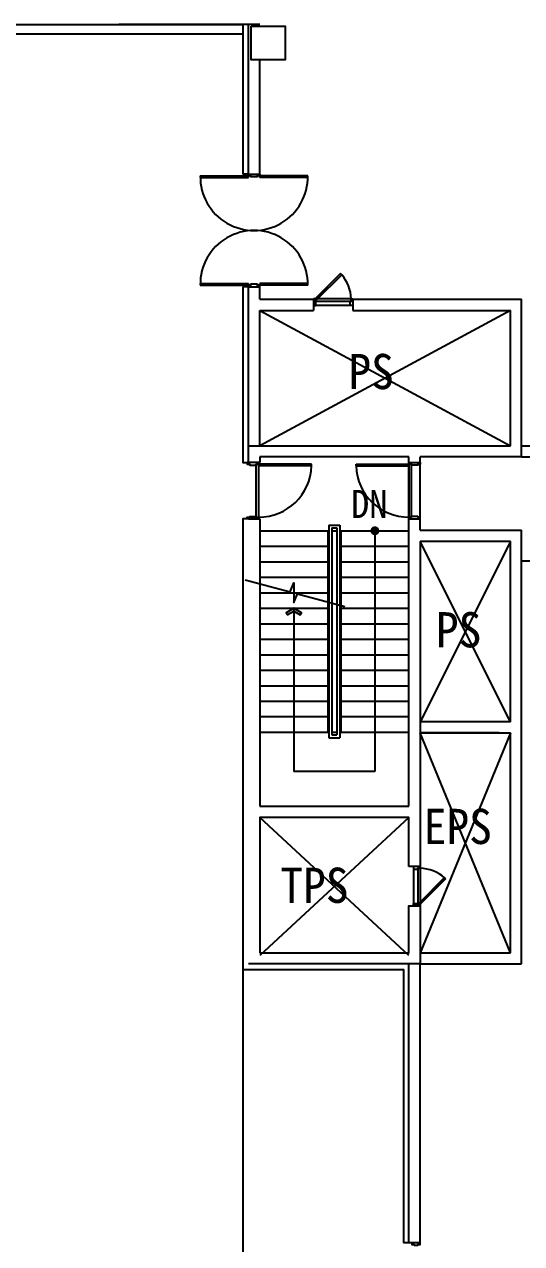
# Model space of a CAD drawing. Header units: millimetres. Extents: x 592430 to 684586, y -483905 to -416366.
# Drawn here: x 607205 to 616033, y -449123 to -427479 of the extents above; entities that cross this region are included whole.
import ezdxf
from ezdxf.enums import TextEntityAlignment as Align

# ---------------------------------------------------------------- set-up
doc = ezdxf.new("R2010")
doc.units = ezdxf.units.MM
doc.header["$LTSCALE"] = 500
doc.layers.add('ARCH', color=9, linetype='Continuous')
doc.layers.add('arch-col', color=9, linetype='Continuous')
doc.styles.add('돋움', font='')
doc.styles.get('돋움').set_extended_font_data('DotumChe')

msp = doc.modelspace()

# ---------------------------------------------------------------- hatches: boundary and pattern name
at = {"layer": 'ARCH'}
h = msp.add_hatch(color=256, dxfattribs=at)
edge = h.paths.add_edge_path()
edge.add_arc((613427.8, -436468.5), 80, -90, 90)
edge.add_arc((613427.8, -436468.5), 80, 90, 270)
h = msp.add_hatch(color=256, dxfattribs=at)
edge = h.paths.add_edge_path()
edge.add_arc((613427.8, -436468.5), 80, -90, 90)
edge.add_arc((613427.8, -436468.5), 80, 90, 270)
h = msp.add_hatch(color=256, dxfattribs=at)
edge = h.paths.add_edge_path()
edge.add_arc((613427.8, -436468.5), 80, -90, 90)
edge.add_arc((613427.8, -436468.5), 80, 90, 270)
h = msp.add_hatch(color=256, dxfattribs=at)
edge = h.paths.add_edge_path()
edge.add_arc((613427.8, -436468.5), 80, -90, 90)
edge.add_arc((613427.8, -436468.5), 80, 90, 270)
h = msp.add_hatch(color=9, dxfattribs=at)
edge = h.paths.add_edge_path()
edge.add_arc((613427.8, -436468.5), 80, -90, 90)
edge.add_arc((613427.8, -436468.5), 80, 90, 270)
h = msp.add_hatch(color=9, dxfattribs=at)
edge = h.paths.add_edge_path()
edge.add_arc((613427.8, -436468.5), 80, -90, 90)
edge.add_arc((613427.8, -436468.5), 80, 90, 270)
for color in [256, 256, 256, 256, 9, 9]:
    msp.add_hatch(color=color, dxfattribs=at).paths.add_polyline_path([(611850.1, -437923), (611872.3, -437961.4), (611987.8, -437894.8), (612103.2, -437961.4), (612125.5, -437923), (611987.8, -437843.5)])

# ---------------------------------------------------------------- linework, layer by layer
for p, q in [((599757, -427478.6), (611083.4, -427478.6)), ((611382.8, -427478.6), (608883.8, -427478.6)), ((611382.8, -427478.6), (609614.7, -427478.6)), ((609614.7, -427478.6), (611083.4, -427478.6)), ((611382.8, -427478.6), (609614.7, -427478.6)), ((609614.7, -427478.6), (611083.4, -427478.6)), ((611182.8, -430137.6), (611182.8, -427478.6)), ((611182.8, -430137.6), (611182.8, -427478.6)), ((611182.8, -430137.6), (611182.8, -427478.6)), ((611182.8, -430137.6), (611182.8, -427478.6)), ((611382.8, -430137.6), (611382.8, -428108.4)), ((611382.8, -430137.6), (611382.8, -428108.4)), ((611382.8, -430137.6), (611382.8, -428108.4)), ((611382.8, -430137.6), (611382.8, -428108.4)), ((610327.9, -430167.6), (611182.8, -430167.6)), ((610327.9, -430167.6), (611182.8, -430167.6)), ((610327.9, -430167.6), (611182.8, -430167.6)), ((610327.9, -430167.6), (611182.8, -430167.6)), ((610327.9, -430167.6), (611182.8, -430167.6)), ((610327.9, -430167.6), (611182.8, -430167.6)), ((610327.9, -430197.5), (611182.8, -430197.5)), ((610327.9, -430197.5), (611182.8, -430197.5)), ((610327.9, -430197.5), (611182.8, -430197.5)), ((610327.9, -430197.5), (611182.8, -430197.5)), ((610327.9, -430197.5), (611182.8, -430197.5)), ((610327.9, -430197.5), (611182.8, -430197.5)), ((611182.8, -430137.6), (611082.7, -430137.6)), ((611182.8, -430137.6), (611082.7, -430137.6)), ((611182.8, -430137.6), (611082.7, -430137.6)), ((611182.8, -430137.6), (611082.7, -430137.6)), ((611182.8, -430137.6), (611382.8, -430137.6)), ((611182.8, -430137.6), (611382.8, -430137.6)), ((611182.8, -430137.6), (611382.8, -430137.6)), ((611182.8, -430137.6), (611382.8, -430137.6)), ((611182.8, -430197.5), (611182.8, -430167.6)), ((611182.8, -430197.5), (611182.8, -430167.6)), ((611182.8, -430197.5), (611182.8, -430167.6)), ((611182.8, -430197.5), (611182.8, -430167.6)), ((611382.8, -430197.5), (611382.8, -430167.6)), ((612237.6, -430167.6), (611382.8, -430167.6)), ((611382.8, -430197.5), (611382.8, -430167.6)), ((612237.6, -430167.6), (611382.8, -430167.6)), ((611382.8, -430197.5), (611382.8, -430167.6)), ((612237.6, -430167.6), (611382.8, -430167.6)), ((611382.8, -430197.5), (611382.8, -430167.6)), ((612237.6, -430167.6), (611382.8, -430167.6)), ((612237.6, -430197.5), (611382.8, -430197.5)), ((612237.6, -430197.5), (611382.8, -430197.5)), ((612237.6, -430197.5), (611382.8, -430197.5)), ((612237.6, -430197.5), (611382.8, -430197.5)), ((612818.3, -431900.8), (612366.6, -432351.5)), ((612818.3, -431900.8), (612366.6, -432351.5)), ((612839.6, -431922.1), (612387.9, -432372.8)), ((612839.6, -431922.1), (612387.9, -432372.8)), ((612839.6, -431922.1), (612818.3, -431900.8)), ((612839.6, -431922.1), (612818.3, -431900.8)), ((610327.9, -432077.6), (611182.8, -432077.6)), ((610327.9, -432077.6), (611182.8, -432077.6)), ((610327.9, -432077.6), (611182.8, -432077.6)), ((610327.9, -432077.6), (611182.8, -432077.6)), ((610327.9, -432077.6), (611182.8, -432077.6)), ((610327.9, -432077.6), (611182.8, -432077.6)), ((610327.9, -432107.6), (611182.8, -432107.6)), ((610327.9, -432107.6), (611182.8, -432107.6)), ((610327.9, -432107.6), (611182.8, -432107.6)), ((610327.9, -432107.6), (611182.8, -432107.6)), ((610327.9, -432107.6), (611182.8, -432107.6)), ((610327.9, -432107.6), (611182.8, -432107.6)), ((611182.8, -432137.6), (611082.7, -432137.6)), ((611182.8, -432137.6), (611082.7, -432137.6)), ((611182.8, -432137.6), (611082.7, -432137.6)), ((611182.8, -432137.6), (611082.7, -432137.6)), ((611182.8, -432107.6), (611182.8, -432077.6)), ((611182.8, -432107.6), (611182.8, -432077.6)), ((611182.8, -432107.6), (611182.8, -432077.6)), ((611182.8, -432107.6), (611182.8, -432077.6)), ((611182.8, -434958.4), (611182.8, -432137.6)), ((611182.8, -432137.6), (611382.8, -432137.6)), ((611182.8, -434958.4), (611182.8, -432137.6)), ((611182.8, -432137.6), (611382.8, -432137.6)), ((611182.8, -434958.4), (611182.8, -432137.6)), ((611182.8, -432137.6), (611382.8, -432137.6)), ((611182.8, -434958.4), (611182.8, -432137.6)), ((611182.8, -432137.6), (611382.8, -432137.6)), ((611382.8, -432107.6), (611382.8, -432077.6)), ((612237.6, -432077.6), (611382.8, -432077.6)), ((611382.8, -432107.6), (611382.8, -432077.6)), ((612237.6, -432077.6), (611382.8, -432077.6)), ((611382.8, -432107.6), (611382.8, -432077.6)), ((612237.6, -432077.6), (611382.8, -432077.6)), ((611382.8, -432107.6), (611382.8, -432077.6)), ((612237.6, -432077.6), (611382.8, -432077.6)), ((612237.6, -432107.6), (611382.8, -432107.6)), ((612237.6, -432107.6), (611382.8, -432107.6)), ((612237.6, -432107.6), (611382.8, -432107.6)), ((612237.6, -432107.6), (611382.8, -432107.6)), ((611382.8, -432358.1), (611382.8, -432137.6)), ((611382.8, -432358.1), (611382.8, -432137.6)), ((611382.8, -432358.1), (611382.8, -432137.6)), ((611382.8, -432358.1), (611382.8, -432137.6)), ((611182.8, -434958.1), (611182.8, -432358.1)), ((611182.8, -434958.1), (611182.8, -432358.1)), ((611182.8, -434958.1), (611182.8, -432358.1)), ((611182.8, -434958.1), (611182.8, -432358.1)), ((611382.8, -432358.1), (612336.6, -432358.1)), ((611382.8, -432358.1), (612336.6, -432358.1)), ((612336.6, -432358.1), (612336.6, -432558.1)), ((612336.6, -432358.1), (612336.6, -432558.1)), ((612366.6, -432351.5), (612387.9, -432372.8)), ((612366.6, -432351.5), (612387.9, -432372.8)), ((613036.6, -432358.1), (616032.8, -432358.1)), ((613036.6, -432358.1), (613036.6, -432558.1)), ((613036.6, -432358.1), (616032.8, -432358.1)), ((613036.6, -432358.1), (613036.6, -432558.1)), ((616032.8, -435158.5), (616032.8, -432358.1)), ((616032.8, -435158.5), (616032.8, -432358.1)), ((615832.8, -432558.1), (611382.8, -434958.1)), ((615832.8, -432558.1), (611382.8, -434958.1)), ((611382.8, -432558.1), (612336.6, -432558.1)), ((611382.8, -434958.1), (611382.8, -432558.1)), ((611382.8, -432558.1), (612336.6, -432558.1)), ((611382.8, -434958.1), (611382.8, -432558.1)), ((615832.8, -432558.1), (611382.8, -434958.1)), ((615832.8, -432558.1), (611382.8, -434958.1)), ((611382.8, -432558.1), (612336.6, -432558.1)), ((611382.8, -434958.1), (611382.8, -432558.1)), ((611382.8, -432558.1), (612336.6, -432558.1)), ((611382.8, -434958.1), (611382.8, -432558.1)), ((611382.8, -432558.5), (615832.8, -434958.5)), ((611382.8, -432558.5), (615832.8, -434958.5)), ((611382.8, -432558.5), (615832.8, -434958.5)), ((611382.8, -432558.5), (615832.8, -434958.5)), ((613036.6, -432558.1), (615832.8, -432558.1)), ((613036.6, -432558.1), (615832.8, -432558.1)), ((613036.6, -432558.1), (615832.8, -432558.1)), ((613036.6, -432558.1), (615832.8, -432558.1)), ((615832.8, -434958.5), (615832.8, -432558.1)), ((615832.8, -434958.5), (615832.8, -432558.1)), ((615832.8, -434958.5), (615832.8, -434486.8)), ((615832.8, -434958.5), (615832.8, -434486.8)), ((611182.8, -435258.5), (611182.8, -434958.5)), ((611182.8, -434958.5), (615832.8, -434958.5)), ((611182.8, -435258.5), (611182.8, -434958.5)), ((611182.8, -434958.5), (615832.8, -434958.5)), ((611182.8, -435258.5), (611182.8, -434958.5)), ((611182.8, -434958.5), (615832.8, -434958.5)), ((611182.8, -435258.5), (611182.8, -434958.5)), ((611182.8, -434958.5), (615832.8, -434958.5)), ((611382.8, -435258.5), (611182.8, -435258.5)), ((611382.8, -435258.5), (611182.8, -435258.5)), ((611382.8, -435258.5), (611182.8, -435258.5)), ((611382.8, -435258.5), (611182.8, -435258.5)), ((614032.8, -435158.5), (611382.8, -435158.5)), ((611382.8, -435158.5), (611382.8, -435258.5)), ((614032.8, -435158.5), (611382.8, -435158.5)), ((611382.8, -435158.5), (611382.8, -435258.5)), ((614032.8, -435158.5), (611382.8, -435158.5)), ((611382.8, -435158.5), (611382.8, -435258.5)), ((614032.8, -435158.5), (611382.8, -435158.5)), ((611382.8, -435158.5), (611382.8, -435258.5)), ((614032.8, -441358.5), (614032.8, -435158.5)), ((614032.8, -441358.5), (614032.8, -435158.5)), ((614032.8, -441358.5), (614032.8, -435158.5)), ((614032.8, -441358.5), (614032.8, -435158.5)), ((616032.8, -435158.5), (614232.8, -435158.5)), ((616032.8, -435158.5), (614232.8, -435158.5)), ((614232.8, -436458.4), (614232.8, -435158.5)), ((616032.8, -435158.5), (614232.8, -435158.5)), ((616032.8, -435158.5), (614232.8, -435158.5)), ((614232.8, -436458.4), (614232.8, -435158.5)), ((612302.3, -435288.5), (611362.8, -435288.5)), ((611362.8, -435288.5), (611362.8, -435318.4)), ((612302.3, -435288.5), (611362.8, -435288.5)), ((611362.8, -435288.5), (611362.8, -435318.4)), ((612302.3, -435288.5), (611362.8, -435288.5)), ((611362.8, -435288.5), (611362.8, -435318.4)), ((612302.3, -435288.5), (611362.8, -435288.5)), ((611362.8, -435288.5), (611362.8, -435318.4)), ((612302.3, -435318.4), (611362.8, -435318.4)), ((612302.3, -435318.4), (611362.8, -435318.4)), ((612302.3, -435318.4), (611362.8, -435318.4)), ((612302.3, -435318.4), (611362.8, -435318.4)), ((612302.3, -435318.4), (612302.3, -435288.5)), ((612302.3, -435318.4), (612302.3, -435288.5)), ((612302.3, -435318.4), (612302.3, -435288.5)), ((612302.3, -435318.4), (612302.3, -435288.5)), ((613093.3, -435288.5), (614032.8, -435288.5)), ((613093.3, -435318.4), (613093.3, -435288.5)), ((613093.3, -435288.5), (614032.8, -435288.5)), ((613093.3, -435318.4), (613093.3, -435288.5)), ((613093.3, -435318.4), (614032.8, -435318.4)), ((613093.3, -435318.4), (614032.8, -435318.4)), ((614032.8, -435288.5), (614032.8, -435318.4)), ((614032.8, -435288.5), (614032.8, -435318.4)), ((611182.8, -436258.5), (611382.8, -436258.5)), ((611182.8, -436258.5), (611382.8, -436258.5)), ((611182.8, -436258.5), (611382.8, -436258.5)), ((611182.8, -436258.5), (611382.8, -436258.5)), ((611382.8, -436258.5), (611382.8, -441358.5)), ((611382.8, -436258.5), (611382.8, -441358.5)), ((611382.8, -436258.5), (611382.8, -441358.5)), ((611382.8, -436258.5), (611382.8, -441358.5)), ((611382.8, -436468.5), (612612.8, -436468.5)), ((611382.8, -436468.5), (612612.8, -436468.5)), ((611382.8, -436468.5), (612612.8, -436468.5)), ((611382.8, -436468.5), (612612.8, -436468.5)), ((612592.8, -436468.5), (612592.8, -440043.5)), ((612592.8, -436468.5), (612592.8, -440043.5)), ((612592.8, -436468.5), (612592.8, -440043.5)), ((612592.8, -436468.5), (612592.8, -440043.5)), ((612612.8, -436368.5), (612802.8, -436368.5)), ((612612.8, -436368.5), (612612.8, -440143.5)), ((612612.8, -436368.5), (612802.8, -436368.5)), ((612612.8, -436368.5), (612612.8, -440143.5)), ((612612.8, -436368.5), (612802.8, -436368.5)), ((612612.8, -436368.5), (612612.8, -440143.5)), ((612612.8, -436368.5), (612802.8, -436368.5)), ((612612.8, -436368.5), (612612.8, -440143.5)), ((612662.8, -436418.5), (612752.8, -436418.5)), ((612662.8, -436418.5), (612662.8, -440093.5)), ((612662.8, -436418.5), (612752.8, -436418.5)), ((612662.8, -436418.5), (612662.8, -440093.5)), ((612662.8, -436418.5), (612752.8, -436418.5)), ((612662.8, -436418.5), (612662.8, -440093.5)), ((612662.8, -436418.5), (612752.8, -436418.5)), ((612662.8, -436418.5), (612662.8, -440093.5)), ((612662.8, -436468.5), (612752.8, -436468.5)), ((612662.8, -436468.5), (612752.8, -436468.5)), ((612662.8, -436468.5), (612752.8, -436468.5)), ((612662.8, -436468.5), (612752.8, -436468.5)), ((612752.8, -436418.5), (612752.8, -440093.5)), ((612752.8, -436418.5), (612752.8, -440093.5)), ((612752.8, -436418.5), (612752.8, -440093.5)), ((612752.8, -436418.5), (612752.8, -440093.5)), ((612802.8, -436368.5), (612802.8, -440143.5)), ((612802.8, -436368.5), (612802.8, -440143.5)), ((612802.8, -436368.5), (612802.8, -440143.5)), ((612802.8, -436368.5), (612802.8, -440143.5)), ((612802.8, -436468.5), (614032.8, -436468.5)), ((612802.8, -436468.5), (614032.8, -436468.5)), ((612802.8, -436468.5), (614032.8, -436468.5)), ((612802.8, -436468.5), (614032.8, -436468.5)), ((612822.8, -436468.5), (612822.8, -440043.5)), ((612822.8, -436468.5), (612822.8, -440043.5)), ((612822.8, -436468.5), (612822.8, -440043.5)), ((612822.8, -436468.5), (612822.8, -440043.5)), ((613427.8, -436468.5), (613427.8, -440743.5)), ((613427.8, -436468.5), (613427.8, -440743.5)), ((613427.8, -436468.5), (613427.8, -440743.5)), ((613427.8, -436468.5), (613427.8, -440743.5)), ((614232.8, -436458.4), (615832.8, -436458.4)), ((614232.8, -436458.4), (616032.8, -436458.4)), ((614232.8, -436458.4), (615832.8, -436458.4)), ((614232.8, -436458.4), (616032.8, -436458.4)), ((616032.8, -444158.4), (616032.8, -436458.4)), ((616032.8, -444158.4), (616032.8, -436458.4)), ((611382.8, -436743.5), (612592.8, -436743.5)), ((611382.8, -436743.5), (612592.8, -436743.5)), ((611382.8, -436743.5), (612592.8, -436743.5)), ((611382.8, -436743.5), (612592.8, -436743.5)), ((612822.8, -436743.5), (614032.8, -436743.5)), ((612822.8, -436743.5), (614032.8, -436743.5)), ((612822.8, -436743.5), (614032.8, -436743.5)), ((612822.8, -436743.5), (614032.8, -436743.5)), ((615832.8, -436658.4), (614232.8, -436658.4)), ((614232.8, -436658.4), (614232.8, -444158.5)), ((615832.8, -436658.4), (614232.8, -436658.4)), ((614232.8, -436658.4), (614232.8, -442429.8)), ((615832.8, -436658.4), (614232.8, -436658.4)), ((614232.8, -436658.4), (614232.8, -444158.5)), ((615832.8, -436658.4), (614232.8, -436658.4)), ((614232.8, -436658.4), (614232.8, -442429.8)), ((615832.8, -437158.4), (615832.8, -436658.4)), ((615832.8, -439858.4), (615832.8, -436658.4)), ((615832.8, -437158.4), (615832.8, -436658.4)), ((615832.8, -439858.4), (615832.8, -436658.4)), ((611382.8, -437018.5), (612592.8, -437018.5)), ((611382.8, -437018.5), (612592.8, -437018.5)), ((611382.8, -437018.5), (612592.8, -437018.5)), ((611382.8, -437018.5), (612592.8, -437018.5)), ((612822.8, -437018.5), (614032.8, -437018.5)), ((612822.8, -437018.5), (614032.8, -437018.5)), ((612822.8, -437018.5), (614032.8, -437018.5)), ((612822.8, -437018.5), (614032.8, -437018.5)), ((611382.8, -437293.5), (612592.8, -437293.5)), ((611382.8, -437293.5), (612592.8, -437293.5)), ((611382.8, -437293.5), (612592.8, -437293.5)), ((611382.8, -437293.5), (612592.8, -437293.5)), ((612822.8, -437293.5), (614032.8, -437293.5)), ((612822.8, -437293.5), (614032.8, -437293.5)), ((612822.8, -437293.5), (614032.8, -437293.5)), ((612822.8, -437293.5), (614032.8, -437293.5)), ((611382.8, -437568.5), (612592.8, -437568.5)), ((611382.8, -437568.5), (612592.8, -437568.5)), ((611382.8, -437568.5), (612592.8, -437568.5)), ((611382.8, -437568.5), (612592.8, -437568.5)), ((612822.8, -437568.5), (614032.8, -437568.5)), ((612822.8, -437568.5), (614032.8, -437568.5)), ((612822.8, -437568.5), (614032.8, -437568.5)), ((612822.8, -437568.5), (614032.8, -437568.5)), ((611382.8, -437843.5), (612592.8, -437843.5)), ((611382.8, -437843.5), (612592.8, -437843.5)), ((611382.8, -437843.5), (612592.8, -437843.5)), ((611382.8, -437843.5), (612592.8, -437843.5)), ((611987.8, -437843.5), (611987.8, -440743.5)), ((611987.8, -437843.5), (611987.8, -440743.5)), ((611987.8, -437843.5), (611987.8, -440743.5)), ((611987.8, -437843.5), (611987.8, -440743.5)), ((612822.8, -437843.5), (614032.8, -437843.5)), ((612822.8, -437843.5), (614032.8, -437843.5)), ((612822.8, -437843.5), (614032.8, -437843.5)), ((612822.8, -437843.5), (614032.8, -437843.5)), ((616032.8, -440708.5), (616032.8, -437858.4)), ((616032.8, -440708.5), (616032.8, -437858.4)), ((611382.8, -438118.5), (612592.8, -438118.5)), ((611382.8, -438118.5), (612592.8, -438118.5)), ((611382.8, -438118.5), (612592.8, -438118.5)), ((611382.8, -438118.5), (612592.8, -438118.5)), ((612822.8, -438118.5), (614032.8, -438118.5)), ((612822.8, -438118.5), (614032.8, -438118.5)), ((612822.8, -438118.5), (614032.8, -438118.5)), ((612822.8, -438118.5), (614032.8, -438118.5)), ((611382.8, -438393.5), (612592.8, -438393.5)), ((611382.8, -438393.5), (612592.8, -438393.5)), ((611382.8, -438393.5), (612592.8, -438393.5)), ((611382.8, -438393.5), (612592.8, -438393.5)), ((612822.8, -438393.5), (614032.8, -438393.5)), ((612822.8, -438393.5), (614032.8, -438393.5)), ((612822.8, -438393.5), (614032.8, -438393.5)), ((612822.8, -438393.5), (614032.8, -438393.5)), ((611382.8, -438668.5), (612592.8, -438668.5)), ((611382.8, -438668.5), (612592.8, -438668.5)), ((611382.8, -438668.5), (612592.8, -438668.5)), ((611382.8, -438668.5), (612592.8, -438668.5)), ((612822.8, -438668.5), (614032.8, -438668.5)), ((612822.8, -438668.5), (614032.8, -438668.5)), ((612822.8, -438668.5), (614032.8, -438668.5)), ((612822.8, -438668.5), (614032.8, -438668.5)), ((611382.8, -438943.5), (612592.8, -438943.5)), ((611382.8, -438943.5), (612592.8, -438943.5)), ((611382.8, -438943.5), (612592.8, -438943.5)), ((611382.8, -438943.5), (612592.8, -438943.5)), ((612822.8, -438943.5), (614032.8, -438943.5)), ((612822.8, -438943.5), (614032.8, -438943.5)), ((612822.8, -438943.5), (614032.8, -438943.5)), ((612822.8, -438943.5), (614032.8, -438943.5)), ((611382.8, -439218.5), (612592.8, -439218.5)), ((611382.8, -439218.5), (612592.8, -439218.5)), ((611382.8, -439218.5), (612592.8, -439218.5)), ((611382.8, -439218.5), (612592.8, -439218.5)), ((612822.8, -439218.5), (614032.8, -439218.5)), ((612822.8, -439218.5), (614032.8, -439218.5)), ((612822.8, -439218.5), (614032.8, -439218.5)), ((612822.8, -439218.5), (614032.8, -439218.5)), ((611382.8, -439493.5), (612592.8, -439493.5)), ((611382.8, -439493.5), (612592.8, -439493.5)), ((611382.8, -439493.5), (612592.8, -439493.5)), ((611382.8, -439493.5), (612592.8, -439493.5)), ((612822.8, -439493.5), (614032.8, -439493.5)), ((612822.8, -439493.5), (614032.8, -439493.5)), ((612822.8, -439493.5), (614032.8, -439493.5)), ((612822.8, -439493.5), (614032.8, -439493.5)), ((611382.8, -439768.5), (612592.8, -439768.5)), ((611382.8, -439768.5), (612592.8, -439768.5)), ((611382.8, -439768.5), (612592.8, -439768.5)), ((611382.8, -439768.5), (612592.8, -439768.5)), ((612822.8, -439768.5), (614032.8, -439768.5)), ((612822.8, -439768.5), (614032.8, -439768.5)), ((612822.8, -439768.5), (614032.8, -439768.5)), ((612822.8, -439768.5), (614032.8, -439768.5)), ((615832.8, -439858.4), (614232.8, -439858.4)), ((615832.8, -439858.4), (614232.8, -439858.4)), ((615832.8, -439858.4), (614232.8, -439858.4)), ((615832.8, -439858.4), (614232.8, -439858.4)), ((611382.8, -440043.5), (612612.8, -440043.5)), ((611382.8, -440043.5), (612612.8, -440043.5)), ((611382.8, -440043.5), (612612.8, -440043.5)), ((611382.8, -440043.5), (612612.8, -440043.5)), ((612612.8, -440143.5), (612802.8, -440143.5)), ((612612.8, -440143.5), (612802.8, -440143.5)), ((612612.8, -440143.5), (612802.8, -440143.5)), ((612612.8, -440143.5), (612802.8, -440143.5)), ((612662.8, -440043.5), (612752.8, -440043.5)), ((612662.8, -440043.5), (612752.8, -440043.5)), ((612662.8, -440043.5), (612752.8, -440043.5)), ((612662.8, -440043.5), (612752.8, -440043.5)), ((612662.8, -440093.5), (612752.8, -440093.5)), ((612662.8, -440093.5), (612752.8, -440093.5)), ((612662.8, -440093.5), (612752.8, -440093.5)), ((612662.8, -440093.5), (612752.8, -440093.5)), ((612802.8, -440043.5), (614032.8, -440043.5)), ((612802.8, -440043.5), (614032.8, -440043.5)), ((612802.8, -440043.5), (614032.8, -440043.5)), ((612802.8, -440043.5), (614032.8, -440043.5)), ((614232.8, -440058.4), (615832.8, -440058.4)), ((615632.8, -440058.4), (614232.8, -440058.4)), ((614232.8, -440058.4), (615832.8, -440058.4)), ((614232.8, -440058.4), (615832.8, -440058.4)), ((615632.8, -440058.4), (614232.8, -440058.4)), ((614232.8, -440058.4), (615832.8, -440058.4)), ((615832.8, -443958.4), (615832.8, -440058.4)), ((615832.8, -443958.4), (615832.8, -440058.4)), ((613427.8, -440743.5), (611987.8, -440743.5)), ((613427.8, -440743.5), (611987.8, -440743.5)), ((613427.8, -440743.5), (611987.8, -440743.5)), ((613427.8, -440743.5), (611987.8, -440743.5)), ((611382.8, -441358.5), (614032.8, -441358.5)), ((611382.8, -441358.5), (614032.8, -441358.5)), ((611382.8, -441358.5), (614032.8, -441358.5)), ((611382.8, -441358.5), (614032.8, -441358.5)), ((615832.8, -443958.4), (615832.8, -441408.5)), ((615832.8, -443958.4), (615832.8, -441408.5)), ((614032.8, -441558.5), (611382.8, -444008.5)), ((614032.8, -444008.5), (611382.8, -441558.5)), ((614032.8, -441558.5), (611382.8, -444008.5)), ((614032.8, -444008.5), (611382.8, -441558.5)), ((614032.8, -441558.5), (611382.8, -441558.5)), ((614032.8, -441558.5), (611382.8, -444008.5)), ((614032.8, -444008.5), (611382.8, -441558.5)), ((614032.8, -441558.5), (611382.8, -444008.5)), ((614032.8, -444008.5), (611382.8, -441558.5)), ((614032.8, -441558.5), (611382.8, -441558.5)), ((614032.8, -442429.8), (614032.8, -441558.5)), ((614032.8, -442429.8), (614032.8, -441558.5)), ((614232.8, -442429.8), (614032.8, -442429.8)), ((614232.8, -442429.8), (614032.8, -442429.8)), ((614662.2, -442626.8), (614211.5, -443078.5)), ((614662.2, -442626.8), (614211.5, -443078.5)), ((614662.2, -442626.8), (614683.5, -442648.1)), ((614662.2, -442626.8), (614683.5, -442648.1)), ((614683.5, -442648.1), (614232.8, -443099.8)), ((614683.5, -442648.1), (614232.8, -443099.8)), ((614232.8, -443099.8), (614211.5, -443078.5)), ((614232.8, -443099.8), (614211.5, -443078.5)), ((614232.8, -443958.4), (615832.8, -443958.4)), ((614232.8, -443958.4), (615832.8, -443958.4)), ((614232.8, -443958.4), (615832.8, -443958.4)), ((614232.8, -443958.4), (615832.8, -443958.4)), ((611082.7, -444258.4), (611082.7, -451058.4)), ((611082.7, -444258.4), (611082.7, -451058.4)), ((614232.8, -444158.5), (611182.8, -444158.5)), ((614232.8, -444158.5), (611182.8, -444158.5)), ((613932.8, -444258.4), (613932.8, -449108.5)), ((613932.8, -444258.4), (613932.8, -449108.5)), ((613932.8, -444258.4), (613932.8, -449108.5)), ((613932.8, -444258.4), (613932.8, -449108.5)), ((614032.8, -449108.5), (614032.8, -444158.4)), ((614032.8, -449108.5), (614032.8, -444158.4)), ((614032.8, -449108.5), (614032.8, -444158.4)), ((614032.8, -449108.5), (614032.8, -444158.4)), ((614232.8, -449108.5), (614232.8, -444158.4)), ((614232.8, -444158.4), (616032.8, -444158.4)), ((614232.8, -449108.5), (614232.8, -444158.4)), ((614232.8, -444158.4), (616032.8, -444158.4)), ((614232.8, -449108.5), (613932.8, -449108.5)), ((614232.8, -449108.5), (613932.8, -449108.5))]:
    msp.add_line(p, q, dxfattribs=at)
at = {"layer": 'ARCH', "color": 9}
for p, q in [((611182.8, -430137.6), (611182.8, -427478.6)), ((611182.8, -430137.6), (611182.8, -427478.6)), ((611382.8, -430137.6), (611382.8, -428108.4)), ((611382.8, -430137.6), (611382.8, -428108.4)), ((611182.8, -430137.6), (611082.7, -430137.6)), ((611182.8, -430137.6), (611082.7, -430137.6)), ((611182.8, -430137.6), (611382.8, -430137.6)), ((611182.8, -430137.6), (611382.8, -430137.6)), ((611182.8, -430197.5), (611182.8, -430167.6)), ((611182.8, -430197.5), (611182.8, -430167.6)), ((611382.8, -430197.5), (611382.8, -430167.6)), ((612237.6, -430167.6), (611382.8, -430167.6)), ((611382.8, -430197.5), (611382.8, -430167.6)), ((612237.6, -430167.6), (611382.8, -430167.6)), ((612237.6, -430197.5), (611382.8, -430197.5)), ((612237.6, -430197.5), (611382.8, -430197.5)), ((612818.3, -431900.8), (612366.6, -432351.5)), ((612839.6, -431922.1), (612387.9, -432372.8)), ((612839.6, -431922.1), (612818.3, -431900.8)), ((611182.8, -432137.6), (611082.7, -432137.6)), ((611182.8, -432137.6), (611082.7, -432137.6)), ((611182.8, -432107.6), (611182.8, -432077.6)), ((611182.8, -432107.6), (611182.8, -432077.6)), ((611182.8, -434958.4), (611182.8, -432137.6)), ((611182.8, -432137.6), (611382.8, -432137.6)), ((611182.8, -434958.4), (611182.8, -432137.6)), ((611182.8, -432137.6), (611382.8, -432137.6)), ((611382.8, -432107.6), (611382.8, -432077.6)), ((612237.6, -432077.6), (611382.8, -432077.6)), ((611382.8, -432107.6), (611382.8, -432077.6)), ((612237.6, -432077.6), (611382.8, -432077.6)), ((612237.6, -432107.6), (611382.8, -432107.6)), ((612237.6, -432107.6), (611382.8, -432107.6)), ((611382.8, -432358.1), (611382.8, -432137.6)), ((611382.8, -432358.1), (611382.8, -432137.6)), ((611182.8, -434958.1), (611182.8, -432358.1)), ((611182.8, -434958.1), (611182.8, -432358.1)), ((611382.8, -432358.1), (612336.6, -432358.1)), ((612336.6, -432358.1), (612336.6, -432558.1)), ((612366.6, -432351.5), (612387.9, -432372.8)), ((613036.6, -432358.1), (616032.8, -432358.1)), ((613036.6, -432358.1), (613036.6, -432558.1)), ((616032.8, -435158.5), (616032.8, -432358.1)), ((615832.8, -432558.1), (611382.8, -434958.1)), ((615832.8, -432558.1), (611382.8, -434958.1)), ((611382.8, -432558.1), (612336.6, -432558.1)), ((611382.8, -434958.1), (611382.8, -432558.1)), ((611382.8, -432558.1), (612336.6, -432558.1)), ((611382.8, -434958.1), (611382.8, -432558.1)), ((611382.8, -432558.5), (615832.8, -434958.5)), ((611382.8, -432558.5), (615832.8, -434958.5)), ((613036.6, -432558.1), (615832.8, -432558.1)), ((613036.6, -432558.1), (615832.8, -432558.1)), ((615832.8, -434958.5), (615832.8, -432558.1)), ((615832.8, -434958.5), (615832.8, -434486.8)), ((611182.8, -435258.5), (611182.8, -434958.5)), ((611182.8, -434958.5), (615832.8, -434958.5)), ((611182.8, -435258.5), (611182.8, -434958.5)), ((611182.8, -434958.5), (615832.8, -434958.5)), ((611382.8, -435258.5), (611182.8, -435258.5)), ((611382.8, -435258.5), (611182.8, -435258.5)), ((614032.8, -435158.5), (611382.8, -435158.5)), ((611382.8, -435158.5), (611382.8, -435258.5)), ((614032.8, -435158.5), (611382.8, -435158.5)), ((611382.8, -435158.5), (611382.8, -435258.5)), ((614032.8, -441358.5), (614032.8, -435158.5)), ((614032.8, -441358.5), (614032.8, -435158.5)), ((616032.8, -435158.5), (614232.8, -435158.5)), ((616032.8, -435158.5), (614232.8, -435158.5)), ((614232.8, -436458.4), (614232.8, -435158.5)), ((612302.3, -435288.5), (611362.8, -435288.5)), ((611362.8, -435288.5), (611362.8, -435318.4)), ((612302.3, -435288.5), (611362.8, -435288.5)), ((611362.8, -435288.5), (611362.8, -435318.4)), ((612302.3, -435318.4), (611362.8, -435318.4)), ((612302.3, -435318.4), (611362.8, -435318.4)), ((612302.3, -435318.4), (612302.3, -435288.5)), ((612302.3, -435318.4), (612302.3, -435288.5)), ((613093.3, -435288.5), (614032.8, -435288.5)), ((613093.3, -435318.4), (613093.3, -435288.5)), ((613093.3, -435318.4), (614032.8, -435318.4)), ((614032.8, -435288.5), (614032.8, -435318.4)), ((611182.8, -436258.5), (611382.8, -436258.5)), ((611182.8, -436258.5), (611382.8, -436258.5)), ((611382.8, -436258.5), (611382.8, -441358.5)), ((611382.8, -436258.5), (611382.8, -441358.5)), ((611382.8, -436468.5), (612612.8, -436468.5)), ((611382.8, -436468.5), (612612.8, -436468.5)), ((612592.8, -436468.5), (612592.8, -440043.5)), ((612592.8, -436468.5), (612592.8, -440043.5)), ((612612.8, -436368.5), (612802.8, -436368.5)), ((612612.8, -436368.5), (612612.8, -440143.5)), ((612612.8, -436368.5), (612802.8, -436368.5)), ((612612.8, -436368.5), (612612.8, -440143.5)), ((612662.8, -436418.5), (612752.8, -436418.5)), ((612662.8, -436418.5), (612662.8, -440093.5)), ((612662.8, -436418.5), (612752.8, -436418.5)), ((612662.8, -436418.5), (612662.8, -440093.5)), ((612662.8, -436468.5), (612752.8, -436468.5)), ((612662.8, -436468.5), (612752.8, -436468.5)), ((612752.8, -436418.5), (612752.8, -440093.5)), ((612752.8, -436418.5), (612752.8, -440093.5)), ((612802.8, -436368.5), (612802.8, -440143.5)), ((612802.8, -436368.5), (612802.8, -440143.5)), ((612802.8, -436468.5), (614032.8, -436468.5)), ((612802.8, -436468.5), (614032.8, -436468.5)), ((612822.8, -436468.5), (612822.8, -440043.5)), ((612822.8, -436468.5), (612822.8, -440043.5)), ((613427.8, -436468.5), (613427.8, -440743.5)), ((613427.8, -436468.5), (613427.8, -440743.5)), ((614232.8, -436458.4), (615832.8, -436458.4)), ((614232.8, -436458.4), (616032.8, -436458.4)), ((616032.8, -444158.4), (616032.8, -436458.4)), ((611382.8, -436743.5), (612592.8, -436743.5)), ((611382.8, -436743.5), (612592.8, -436743.5)), ((612822.8, -436743.5), (614032.8, -436743.5)), ((612822.8, -436743.5), (614032.8, -436743.5)), ((615832.8, -436658.4), (614232.8, -436658.4)), ((614232.8, -436658.4), (614232.8, -444158.5)), ((615832.8, -436658.4), (614232.8, -436658.4)), ((614232.8, -436658.4), (614232.8, -442429.8)), ((615832.8, -437158.4), (615832.8, -436658.4)), ((615832.8, -439858.4), (615832.8, -436658.4)), ((611382.8, -437018.5), (612592.8, -437018.5)), ((611382.8, -437018.5), (612592.8, -437018.5)), ((612822.8, -437018.5), (614032.8, -437018.5)), ((612822.8, -437018.5), (614032.8, -437018.5)), ((611382.8, -437293.5), (612592.8, -437293.5)), ((611382.8, -437293.5), (612592.8, -437293.5)), ((612822.8, -437293.5), (614032.8, -437293.5)), ((612822.8, -437293.5), (614032.8, -437293.5)), ((611382.8, -437568.5), (612592.8, -437568.5)), ((611382.8, -437568.5), (612592.8, -437568.5)), ((612822.8, -437568.5), (614032.8, -437568.5)), ((612822.8, -437568.5), (614032.8, -437568.5)), ((611382.8, -437843.5), (612592.8, -437843.5)), ((611382.8, -437843.5), (612592.8, -437843.5)), ((611987.8, -437843.5), (611987.8, -440743.5)), ((611987.8, -437843.5), (611987.8, -440743.5)), ((612822.8, -437843.5), (614032.8, -437843.5)), ((612822.8, -437843.5), (614032.8, -437843.5)), ((616032.8, -440708.5), (616032.8, -437858.4)), ((611382.8, -438118.5), (612592.8, -438118.5)), ((611382.8, -438118.5), (612592.8, -438118.5)), ((612822.8, -438118.5), (614032.8, -438118.5)), ((612822.8, -438118.5), (614032.8, -438118.5)), ((611382.8, -438393.5), (612592.8, -438393.5)), ((611382.8, -438393.5), (612592.8, -438393.5)), ((612822.8, -438393.5), (614032.8, -438393.5)), ((612822.8, -438393.5), (614032.8, -438393.5)), ((611382.8, -438668.5), (612592.8, -438668.5)), ((611382.8, -438668.5), (612592.8, -438668.5)), ((612822.8, -438668.5), (614032.8, -438668.5)), ((612822.8, -438668.5), (614032.8, -438668.5)), ((611382.8, -438943.5), (612592.8, -438943.5)), ((611382.8, -438943.5), (612592.8, -438943.5)), ((612822.8, -438943.5), (614032.8, -438943.5)), ((612822.8, -438943.5), (614032.8, -438943.5)), ((611382.8, -439218.5), (612592.8, -439218.5)), ((611382.8, -439218.5), (612592.8, -439218.5)), ((612822.8, -439218.5), (614032.8, -439218.5)), ((612822.8, -439218.5), (614032.8, -439218.5)), ((611382.8, -439493.5), (612592.8, -439493.5)), ((611382.8, -439493.5), (612592.8, -439493.5)), ((612822.8, -439493.5), (614032.8, -439493.5)), ((612822.8, -439493.5), (614032.8, -439493.5)), ((611382.8, -439768.5), (612592.8, -439768.5)), ((611382.8, -439768.5), (612592.8, -439768.5)), ((612822.8, -439768.5), (614032.8, -439768.5)), ((612822.8, -439768.5), (614032.8, -439768.5)), ((615832.8, -439858.4), (614232.8, -439858.4)), ((615832.8, -439858.4), (614232.8, -439858.4)), ((611382.8, -440043.5), (612612.8, -440043.5)), ((611382.8, -440043.5), (612612.8, -440043.5)), ((612612.8, -440143.5), (612802.8, -440143.5)), ((612612.8, -440143.5), (612802.8, -440143.5)), ((612662.8, -440043.5), (612752.8, -440043.5)), ((612662.8, -440043.5), (612752.8, -440043.5)), ((612662.8, -440093.5), (612752.8, -440093.5)), ((612662.8, -440093.5), (612752.8, -440093.5)), ((612802.8, -440043.5), (614032.8, -440043.5)), ((612802.8, -440043.5), (614032.8, -440043.5)), ((614232.8, -440058.4), (615832.8, -440058.4)), ((615632.8, -440058.4), (614232.8, -440058.4)), ((614232.8, -440058.4), (615832.8, -440058.4)), ((615832.8, -443958.4), (615832.8, -440058.4)), ((613427.8, -440743.5), (611987.8, -440743.5)), ((613427.8, -440743.5), (611987.8, -440743.5)), ((611382.8, -441358.5), (614032.8, -441358.5)), ((611382.8, -441358.5), (614032.8, -441358.5)), ((615832.8, -443958.4), (615832.8, -441408.5)), ((614032.8, -441558.5), (611382.8, -444008.5)), ((614032.8, -444008.5), (611382.8, -441558.5)), ((614032.8, -441558.5), (611382.8, -444008.5)), ((614032.8, -444008.5), (611382.8, -441558.5)), ((614032.8, -441558.5), (611382.8, -441558.5)), ((614032.8, -442429.8), (614032.8, -441558.5)), ((614232.8, -442429.8), (614032.8, -442429.8)), ((614662.2, -442626.8), (614211.5, -443078.5)), ((614662.2, -442626.8), (614683.5, -442648.1)), ((614683.5, -442648.1), (614232.8, -443099.8)), ((614232.8, -443099.8), (614211.5, -443078.5)), ((614232.8, -443958.4), (615832.8, -443958.4)), ((614232.8, -443958.4), (615832.8, -443958.4)), ((611082.7, -444258.4), (611082.7, -451058.4)), ((614232.8, -444158.5), (611182.8, -444158.5)), ((613932.8, -444258.4), (613932.8, -449108.5)), ((613932.8, -444258.4), (613932.8, -449108.5)), ((614032.8, -449108.5), (614032.8, -444158.4)), ((614032.8, -449108.5), (614032.8, -444158.4)), ((614232.8, -449108.5), (614232.8, -444158.4)), ((614232.8, -444158.4), (616032.8, -444158.4)), ((614232.8, -449108.5), (613932.8, -449108.5))]:
    msp.add_line(p, q, dxfattribs=at)
at = {"layer": 'ARCH'}
for points in [[(611082.7, -427478.6), (611082.7, -430137.6)], [(611082.7, -427478.6), (611082.7, -430137.6)], [(611082.7, -427478.6), (611082.7, -430137.6)], [(611082.7, -427478.6), (611082.7, -430137.6)], [(611082.8, -427653.6), (602085.3, -427653.6)], [(611082.8, -427653.6), (609614.7, -427653.6)], [(611082.8, -427653.6), (609614.7, -427653.6)], [(611082.7, -432137.6), (611082.7, -435258.5), (611182.8, -435258.5)], [(611082.7, -432137.6), (611082.7, -435258.5), (611182.8, -435258.5)], [(611082.7, -432137.6), (611082.7, -435258.5), (611182.8, -435258.5)], [(611082.7, -432137.6), (611082.7, -435258.5), (611182.8, -435258.5)], [(612991.6, -432396.5), (612381.6, -432396.5)], [(612991.6, -432396.5), (612381.6, -432396.5)], [(613006.6, -432351.5), (612409.2, -432351.5)], [(613006.6, -432351.5), (612409.2, -432351.5)], [(612991.6, -432471.5), (612381.6, -432471.5)], [(612991.6, -432471.5), (612381.6, -432471.5)], [(611317.8, -436213.5), (611317.8, -435303.5)], [(611317.8, -436213.5), (611317.8, -435303.5)], [(611317.8, -436213.5), (611317.8, -435303.5)], [(611317.8, -436213.5), (611317.8, -435303.5)], [(611362.8, -435288.5), (611362.8, -436228.5)], [(611362.8, -435288.5), (611362.8, -436228.5)], [(611362.8, -435288.5), (611362.8, -436228.5)], [(611362.8, -435288.5), (611362.8, -436228.5)], [(614032.8, -435288.5), (614032.8, -436228.5)], [(614032.8, -435288.5), (614032.8, -436228.5)], [(614077.8, -436213.5), (614077.8, -435303.5)], [(614077.8, -436213.5), (614077.8, -435303.5)], [(611182.8, -436258.5), (611082.7, -436258.5), (611082.7, -444258.4), (613932.8, -444258.4), (613932.8, -449108.5)], [(611182.8, -436258.5), (611082.7, -436258.5), (611082.7, -444258.4), (613932.8, -444258.4), (613932.8, -449108.5)], [(611182.8, -436258.5), (611082.7, -436258.5), (611082.7, -444258.4), (613932.8, -444258.4), (613932.8, -449108.5)], [(611182.8, -436258.5), (611082.7, -436258.5), (611082.7, -444258.4), (613932.8, -444258.4), (613932.8, -449108.5)], [(614232.8, -436458.4), (614232.8, -436458.3)], [(614232.8, -436458.4), (614232.8, -436458.3)], [(614232.8, -436458.4), (614232.8, -436458.3)], [(614232.8, -436458.4), (614232.8, -436458.3)], [(615832.8, -439858.4), (614232.8, -436658.4)], [(615832.8, -436658.4), (614232.8, -439858.5)], [(615832.8, -439858.4), (614232.8, -436658.4)], [(615832.8, -439858.4), (614232.8, -436658.4)], [(615832.8, -436658.4), (614232.8, -439858.5)], [(615832.8, -439858.4), (614232.8, -436658.4)], [(611125.4, -437337.4), (611924.8, -437551.6), (611987.8, -437394.6), (611987.8, -437742.3), (612050.8, -437585.3), (612895, -437811.6)], [(611125.4, -437337.4), (611924.8, -437551.6), (611987.8, -437394.6), (611987.8, -437742.3), (612050.8, -437585.3), (612895, -437811.6)], [(615832.8, -440058.4), (614232.8, -443958.5)], [(615832.8, -440058.4), (614232.8, -443958.5)], [(615832.8, -440058.4), (614232.8, -443958.5)], [(615832.8, -440058.4), (614232.8, -443958.5)], [(615832.8, -443958.4), (614232.8, -440058.5)], [(615832.8, -443958.4), (614232.8, -440058.5)], [(615832.8, -443958.4), (614232.8, -440058.5)], [(615832.8, -443958.4), (614232.8, -440058.5)], [(614032.8, -442429.8), (614032.8, -441558.5), (611382.8, -441558.5), (611382.8, -443958.5)], [(614032.8, -442429.8), (614032.8, -441558.5), (611382.8, -441558.5), (611382.8, -443958.5)], [(614112.8, -442474.8), (614112.8, -443084.8)], [(614112.8, -442474.8), (614112.8, -443084.8)], [(614187.8, -442474.8), (614187.8, -443084.8)], [(614187.8, -442474.8), (614187.8, -443084.8)], [(614232.8, -442459.8), (614232.8, -443057.2)], [(614232.8, -442459.8), (614232.8, -443057.2)], [(614032.8, -443129.8), (614232.8, -443129.8), (614232.8, -444158.5), (611182.8, -444158.5)], [(614032.8, -443129.8), (614232.8, -443129.8), (614232.8, -444158.5), (611182.8, -444158.5)], [(611382.8, -443958.5), (614032.8, -443958.5), (614032.8, -443129.8)], [(611382.8, -443958.5), (614032.8, -443958.5), (614032.8, -443129.8), (614232.8, -443129.8)], [(611382.8, -443958.5), (614032.8, -443958.5), (614032.8, -443129.8)], [(611382.8, -443958.5), (614032.8, -443958.5), (614032.8, -443129.8), (614232.8, -443129.8)]]:
    msp.add_lwpolyline(points, dxfattribs=at)
at = {"layer": 'ARCH', "color": 9}
for points in [[(611082.7, -427478.6), (611082.7, -430137.6)], [(611082.7, -427478.6), (611082.7, -430137.6)], [(611082.7, -432137.6), (611082.7, -435258.5), (611182.8, -435258.5)], [(611082.7, -432137.6), (611082.7, -435258.5), (611182.8, -435258.5)], [(612991.6, -432396.5), (612381.6, -432396.5)], [(613006.6, -432351.5), (612409.2, -432351.5)], [(612991.6, -432471.5), (612381.6, -432471.5)], [(611317.8, -436213.5), (611317.8, -435303.5)], [(611317.8, -436213.5), (611317.8, -435303.5)], [(611362.8, -435288.5), (611362.8, -436228.5)], [(611362.8, -435288.5), (611362.8, -436228.5)], [(614032.8, -435288.5), (614032.8, -436228.5)], [(614077.8, -436213.5), (614077.8, -435303.5)], [(611182.8, -436258.5), (611082.7, -436258.5), (611082.7, -444258.4), (613932.8, -444258.4), (613932.8, -449108.5)], [(611182.8, -436258.5), (611082.7, -436258.5), (611082.7, -444258.4), (613932.8, -444258.4), (613932.8, -449108.5)], [(614232.8, -436458.4), (614232.8, -436458.3)], [(614232.8, -436458.4), (614232.8, -436458.3)], [(615832.8, -439858.4), (614232.8, -436658.4)], [(615832.8, -436658.4), (614232.8, -439858.5)], [(615832.8, -439858.4), (614232.8, -436658.4)], [(611125.4, -437337.4), (611924.8, -437551.6), (611987.8, -437394.6), (611987.8, -437742.3), (612050.8, -437585.3), (612895, -437811.6)], [(615832.8, -440058.4), (614232.8, -443958.5)], [(615832.8, -440058.4), (614232.8, -443958.5)], [(615832.8, -443958.4), (614232.8, -440058.5)], [(615832.8, -443958.4), (614232.8, -440058.5)], [(614032.8, -442429.8), (614032.8, -441558.5), (611382.8, -441558.5), (611382.8, -443958.5)], [(614112.8, -442474.8), (614112.8, -443084.8)], [(614187.8, -442474.8), (614187.8, -443084.8)], [(614232.8, -442459.8), (614232.8, -443057.2)], [(614032.8, -443129.8), (614232.8, -443129.8), (614232.8, -444158.5), (611182.8, -444158.5)], [(611382.8, -443958.5), (614032.8, -443958.5), (614032.8, -443129.8)], [(611382.8, -443958.5), (614032.8, -443958.5), (614032.8, -443129.8), (614232.8, -443129.8)]]:
    msp.add_lwpolyline(points, dxfattribs=at)
at = {"layer": 'ARCH'}
for points in [[(611232.8, -427508.5), (611832.8, -427508.5), (611832.8, -428108.5), (611232.8, -428108.5)], [(611232.8, -427508.5), (611832.8, -427508.5), (611832.8, -428108.5), (611232.8, -428108.5)], [(611232.8, -427508.5), (611832.8, -427508.5), (611832.8, -428108.5), (611232.8, -428108.5)], [(611232.8, -427508.5), (611832.8, -427508.5), (611832.8, -428108.5), (611232.8, -428108.5)], [(611232.8, -427508.5), (611832.8, -427508.5), (611832.8, -428108.5), (611232.8, -428108.5)], [(611232.8, -427508.5), (611832.8, -427508.5), (611832.8, -428108.5), (611232.8, -428108.5)], [(611182.8, -430137.6), (611382.8, -430137.6), (611382.8, -430167.6), (611337.8, -430167.6), (611337.8, -430182.6), (611227.8, -430182.6), (611227.8, -430167.6), (611182.8, -430167.6)], [(611182.8, -430137.6), (611382.8, -430137.6), (611382.8, -430167.6), (611337.8, -430167.6), (611337.8, -430182.6), (611227.8, -430182.6), (611227.8, -430167.6), (611182.8, -430167.6)], [(611182.8, -430137.6), (611382.8, -430137.6), (611382.8, -430167.6), (611337.8, -430167.6), (611337.8, -430182.6), (611227.8, -430182.6), (611227.8, -430167.6), (611182.8, -430167.6)], [(611182.8, -430137.6), (611382.8, -430137.6), (611382.8, -430167.6), (611337.8, -430167.6), (611337.8, -430182.6), (611227.8, -430182.6), (611227.8, -430167.6), (611182.8, -430167.6)], [(611182.8, -432137.6), (611382.8, -432137.6), (611382.8, -432107.6), (611337.8, -432107.6), (611337.8, -432092.6), (611227.8, -432092.6), (611227.8, -432107.6), (611182.8, -432107.6)], [(611182.8, -432137.6), (611382.8, -432137.6), (611382.8, -432107.6), (611337.8, -432107.6), (611337.8, -432092.6), (611227.8, -432092.6), (611227.8, -432107.6), (611182.8, -432107.6)], [(611182.8, -432137.6), (611382.8, -432137.6), (611382.8, -432107.6), (611337.8, -432107.6), (611337.8, -432092.6), (611227.8, -432092.6), (611227.8, -432107.6), (611182.8, -432107.6)], [(611182.8, -432137.6), (611382.8, -432137.6), (611382.8, -432107.6), (611337.8, -432107.6), (611337.8, -432092.6), (611227.8, -432092.6), (611227.8, -432107.6), (611182.8, -432107.6)], [(612336.6, -432351.5), (612336.6, -432471.5), (612381.6, -432471.5), (612381.6, -432396.5), (612366.6, -432396.5), (612366.6, -432351.5)], [(612336.6, -432351.5), (612336.6, -432471.5), (612381.6, -432471.5), (612381.6, -432396.5), (612366.6, -432396.5), (612366.6, -432351.5)], [(613036.6, -432351.5), (613036.6, -432471.5), (612991.6, -432471.5), (612991.6, -432396.5), (613006.6, -432396.5), (613006.6, -432351.5)], [(613036.6, -432351.5), (613036.6, -432471.5), (612991.6, -432471.5), (612991.6, -432396.5), (613006.6, -432396.5), (613006.6, -432351.5)], [(611362.8, -435258.5), (611162.8, -435258.5), (611162.8, -435288.5), (611207.8, -435288.5), (611207.8, -435303.5), (611317.8, -435303.5), (611317.8, -435288.5), (611362.8, -435288.5)], [(611362.8, -435258.5), (611162.8, -435258.5), (611162.8, -435288.5), (611207.8, -435288.5), (611207.8, -435303.5), (611317.8, -435303.5), (611317.8, -435288.5), (611362.8, -435288.5)], [(611362.8, -435258.5), (611162.8, -435258.5), (611162.8, -435288.5), (611207.8, -435288.5), (611207.8, -435303.5), (611317.8, -435303.5), (611317.8, -435288.5), (611362.8, -435288.5)], [(611362.8, -435258.5), (611162.8, -435258.5), (611162.8, -435288.5), (611207.8, -435288.5), (611207.8, -435303.5), (611317.8, -435303.5), (611317.8, -435288.5), (611362.8, -435288.5)], [(614032.8, -435258.5), (614232.8, -435258.5), (614232.8, -435288.5), (614187.8, -435288.5), (614187.8, -435303.5), (614077.8, -435303.5), (614077.8, -435288.5), (614032.8, -435288.5)], [(614032.8, -435258.5), (614232.8, -435258.5), (614232.8, -435288.5), (614187.8, -435288.5), (614187.8, -435303.5), (614077.8, -435303.5), (614077.8, -435288.5), (614032.8, -435288.5)], [(611362.8, -436258.5), (611162.8, -436258.5), (611162.8, -436228.5), (611207.8, -436228.5), (611207.8, -436213.5), (611317.8, -436213.5), (611317.8, -436228.5), (611362.8, -436228.5)], [(611362.8, -436258.5), (611162.8, -436258.5), (611162.8, -436228.5), (611207.8, -436228.5), (611207.8, -436213.5), (611317.8, -436213.5), (611317.8, -436228.5), (611362.8, -436228.5)], [(611362.8, -436258.5), (611162.8, -436258.5), (611162.8, -436228.5), (611207.8, -436228.5), (611207.8, -436213.5), (611317.8, -436213.5), (611317.8, -436228.5), (611362.8, -436228.5)], [(611362.8, -436258.5), (611162.8, -436258.5), (611162.8, -436228.5), (611207.8, -436228.5), (611207.8, -436213.5), (611317.8, -436213.5), (611317.8, -436228.5), (611362.8, -436228.5)], [(614032.8, -436258.5), (614232.8, -436258.5), (614232.8, -436228.5), (614187.8, -436228.5), (614187.8, -436213.5), (614077.8, -436213.5), (614077.8, -436228.5), (614032.8, -436228.5)], [(614032.8, -436258.5), (614232.8, -436258.5), (614232.8, -436228.5), (614187.8, -436228.5), (614187.8, -436213.5), (614077.8, -436213.5), (614077.8, -436228.5), (614032.8, -436228.5)], [(611872.3, -437961.4), (611987.8, -437894.8), (612103.2, -437961.4), (612125.5, -437923), (611987.8, -437843.5), (611850.1, -437923)], [(611872.3, -437961.4), (611987.8, -437894.8), (612103.2, -437961.4), (612125.5, -437923), (611987.8, -437843.5), (611850.1, -437923)], [(611872.3, -437961.4), (611987.8, -437894.8), (612103.2, -437961.4), (612125.5, -437923), (611987.8, -437843.5), (611850.1, -437923)], [(611872.3, -437961.4), (611987.8, -437894.8), (612103.2, -437961.4), (612125.5, -437923), (611987.8, -437843.5), (611850.1, -437923)], [(614232.8, -442429.8), (614112.8, -442429.8), (614112.8, -442474.8), (614187.8, -442474.8), (614187.8, -442459.8), (614232.8, -442459.8)], [(614232.8, -442429.8), (614112.8, -442429.8), (614112.8, -442474.8), (614187.8, -442474.8), (614187.8, -442459.8), (614232.8, -442459.8)], [(614232.8, -443129.8), (614112.8, -443129.8), (614112.8, -443084.8), (614187.8, -443084.8), (614187.8, -443099.8), (614232.8, -443099.8)], [(614232.8, -443129.8), (614112.8, -443129.8), (614112.8, -443084.8), (614187.8, -443084.8), (614187.8, -443099.8), (614232.8, -443099.8)], [(614232.8, -449108.5), (614082.8, -449108.5), (614082.8, -449138.5), (614127.8, -449138.5), (614127.8, -449153.5), (614187.8, -449153.5), (614187.8, -449138.5), (614232.8, -449138.5)], [(614232.8, -449108.5), (614082.8, -449108.5), (614082.8, -449138.5), (614127.8, -449138.5), (614127.8, -449153.5), (614187.8, -449153.5), (614187.8, -449138.5), (614232.8, -449138.5)], [(614232.8, -449108.5), (614082.8, -449108.5), (614082.8, -449138.5), (614127.8, -449138.5), (614127.8, -449153.5), (614187.8, -449153.5), (614187.8, -449138.5), (614232.8, -449138.5)], [(614232.8, -449108.5), (614082.8, -449108.5), (614082.8, -449138.5), (614127.8, -449138.5), (614127.8, -449153.5), (614187.8, -449153.5), (614187.8, -449138.5), (614232.8, -449138.5)]]:
    msp.add_lwpolyline(points, close=True, dxfattribs=at)
at = {"layer": 'ARCH', "color": 9}
for points in [[(611232.8, -427508.5), (611832.8, -427508.5), (611832.8, -428108.5), (611232.8, -428108.5)], [(611232.8, -427508.5), (611832.8, -427508.5), (611832.8, -428108.5), (611232.8, -428108.5)], [(611232.8, -427508.5), (611832.8, -427508.5), (611832.8, -428108.5), (611232.8, -428108.5)], [(611182.8, -430137.6), (611382.8, -430137.6), (611382.8, -430167.6), (611337.8, -430167.6), (611337.8, -430182.6), (611227.8, -430182.6), (611227.8, -430167.6), (611182.8, -430167.6)], [(611182.8, -430137.6), (611382.8, -430137.6), (611382.8, -430167.6), (611337.8, -430167.6), (611337.8, -430182.6), (611227.8, -430182.6), (611227.8, -430167.6), (611182.8, -430167.6)], [(611182.8, -432137.6), (611382.8, -432137.6), (611382.8, -432107.6), (611337.8, -432107.6), (611337.8, -432092.6), (611227.8, -432092.6), (611227.8, -432107.6), (611182.8, -432107.6)], [(611182.8, -432137.6), (611382.8, -432137.6), (611382.8, -432107.6), (611337.8, -432107.6), (611337.8, -432092.6), (611227.8, -432092.6), (611227.8, -432107.6), (611182.8, -432107.6)], [(612336.6, -432351.5), (612336.6, -432471.5), (612381.6, -432471.5), (612381.6, -432396.5), (612366.6, -432396.5), (612366.6, -432351.5)], [(613036.6, -432351.5), (613036.6, -432471.5), (612991.6, -432471.5), (612991.6, -432396.5), (613006.6, -432396.5), (613006.6, -432351.5)], [(611362.8, -435258.5), (611162.8, -435258.5), (611162.8, -435288.5), (611207.8, -435288.5), (611207.8, -435303.5), (611317.8, -435303.5), (611317.8, -435288.5), (611362.8, -435288.5)], [(611362.8, -435258.5), (611162.8, -435258.5), (611162.8, -435288.5), (611207.8, -435288.5), (611207.8, -435303.5), (611317.8, -435303.5), (611317.8, -435288.5), (611362.8, -435288.5)], [(614032.8, -435258.5), (614232.8, -435258.5), (614232.8, -435288.5), (614187.8, -435288.5), (614187.8, -435303.5), (614077.8, -435303.5), (614077.8, -435288.5), (614032.8, -435288.5)], [(611362.8, -436258.5), (611162.8, -436258.5), (611162.8, -436228.5), (611207.8, -436228.5), (611207.8, -436213.5), (611317.8, -436213.5), (611317.8, -436228.5), (611362.8, -436228.5)], [(611362.8, -436258.5), (611162.8, -436258.5), (611162.8, -436228.5), (611207.8, -436228.5), (611207.8, -436213.5), (611317.8, -436213.5), (611317.8, -436228.5), (611362.8, -436228.5)], [(614032.8, -436258.5), (614232.8, -436258.5), (614232.8, -436228.5), (614187.8, -436228.5), (614187.8, -436213.5), (614077.8, -436213.5), (614077.8, -436228.5), (614032.8, -436228.5)], [(611872.3, -437961.4), (611987.8, -437894.8), (612103.2, -437961.4), (612125.5, -437923), (611987.8, -437843.5), (611850.1, -437923)], [(611872.3, -437961.4), (611987.8, -437894.8), (612103.2, -437961.4), (612125.5, -437923), (611987.8, -437843.5), (611850.1, -437923)], [(614232.8, -442429.8), (614112.8, -442429.8), (614112.8, -442474.8), (614187.8, -442474.8), (614187.8, -442459.8), (614232.8, -442459.8)], [(614232.8, -443129.8), (614112.8, -443129.8), (614112.8, -443084.8), (614187.8, -443084.8), (614187.8, -443099.8), (614232.8, -443099.8)], [(614232.8, -449108.5), (614082.8, -449108.5), (614082.8, -449138.5), (614127.8, -449138.5), (614127.8, -449153.5), (614187.8, -449153.5), (614187.8, -449138.5), (614232.8, -449138.5)], [(614232.8, -449108.5), (614082.8, -449108.5), (614082.8, -449138.5), (614127.8, -449138.5), (614127.8, -449153.5), (614187.8, -449153.5), (614187.8, -449138.5), (614232.8, -449138.5)]]:
    msp.add_lwpolyline(points, close=True, dxfattribs=at)
at = {"layer": 'ARCH'}
for centre, radius, start, end in [((611282.8, -430182.6), 955, 179.10005, 0.89995), ((611282.8, -430182.6), 955, 179.10005, 0.89995), ((611282.8, -430182.6), 955, 179.10005, 0.89995), ((611282.8, -430182.6), 955, 179.10005, 0.89995), ((611282.8, -430182.6), 955, 179.10005, 0.89995), ((611282.8, -430182.6), 955, 179.10005, 0.89995), ((611282.8, -432092.6), 955, 359.10004, 180.89996), ((611282.8, -432092.6), 955, 359.10004, 180.89996), ((611282.8, -432092.6), 955, 359.10004, 180.89996), ((611282.8, -432092.6), 955, 359.10004, 180.89996), ((611282.8, -432092.6), 955, 359.10004, 180.89996), ((611282.8, -432092.6), 955, 359.10004, 180.89996), ((612321.3, -432370.9), 685.6, 1.62686, 40.89578), ((612321.3, -432370.9), 685.6, 1.62686, 40.89578), ((611362.8, -435288.5), 940, 270, 358.17288), ((611362.8, -435288.5), 940, 270, 358.17288), ((611362.8, -435288.5), 940, 270, 358.17288), ((611362.8, -435288.5), 940, 270, 358.17288), ((614032.8, -435288.5), 940, 181.82712, 270), ((614032.8, -435288.5), 940, 181.82712, 270), ((614213.3, -443145.1), 685.6, 49.10422, 88.37314), ((614213.3, -443145.1), 685.6, 49.10422, 88.37314)]:
    msp.add_arc(centre, radius, start, end, dxfattribs=at)
at = {"layer": 'ARCH', "color": 9}
for centre, radius, start, end in [((612321.3, -432370.9), 685.6, 1.62686, 40.89578), ((611362.8, -435288.5), 940, 270, 358.17288), ((611362.8, -435288.5), 940, 270, 358.17288), ((614032.8, -435288.5), 940, 181.82712, 270), ((614213.3, -443145.1), 685.6, 49.10422, 88.37314)]:
    msp.add_arc(centre, radius, start, end, dxfattribs=at)
at = {"layer": 'arch-col', "color": 9}
for p, q in [((616032.8, -434958.5), (621132.8, -434958.5)), ((616032.8, -435158.5), (621132.8, -435158.5)), ((616032.8, -437004.5), (624622.8, -437004.5))]:
    msp.add_line(p, q, dxfattribs=at)

# ---------------------------------------------------------------- texts
at = {"layer": 'ARCH', "style": '돋움'}
for s, p in [('PS', (612956.5, -433953.8)), ('PS', (612956.5, -433953.8)), ('PS', (612956.5, -433953.8)), ('PS', (612956.5, -433953.8)), ('PS', (614510.7, -438537.9)), ('PS', (614510.7, -438537.9)), ('EPS', (614293.5, -442029.4)), ('EPS', (614293.5, -442029.4)), ('EPS', (614293.5, -442029.4)), ('EPS', (614293.5, -442029.4)), ('TPS', (611747.6, -443074.3)), ('TPS', (611747.6, -443074.3)), ('TPS', (611747.6, -443074.3)), ('TPS', (611747.6, -443074.3))]:
    msp.add_text(s, height=625, dxfattribs=at).set_placement(p)
at = {"layer": 'ARCH', "color": 9, "style": '돋움'}
for s, p in [('PS', (612956.5, -433953.8)), ('PS', (612956.5, -433953.8)), ('PS', (614510.7, -438537.9)), ('EPS', (614293.5, -442029.4)), ('EPS', (614293.5, -442029.4)), ('TPS', (611747.6, -443074.3)), ('TPS', (611747.6, -443074.3))]:
    msp.add_text(s, height=625, dxfattribs=at).set_placement(p)
at = {"layer": 'ARCH', "style": '돋움'}
msp.add_text('DN', height=500, dxfattribs=at).set_placement((613328.5, -436242), align=Align.CENTER)
msp.add_text('DN', height=500, dxfattribs=at).set_placement((613328.5, -436242), align=Align.CENTER)
msp.add_text('DN', height=500, dxfattribs=at).set_placement((613328.5, -436242), align=Align.CENTER)
msp.add_text('DN', height=500, dxfattribs=at).set_placement((613328.5, -436242), align=Align.CENTER)
at = {"layer": 'ARCH', "color": 9, "style": '돋움'}
msp.add_text('DN', height=500, dxfattribs=at).set_placement((613328.5, -436242), align=Align.CENTER)
msp.add_text('DN', height=500, dxfattribs=at).set_placement((613328.5, -436242), align=Align.CENTER)

doc.saveas('drawing.dxf')
